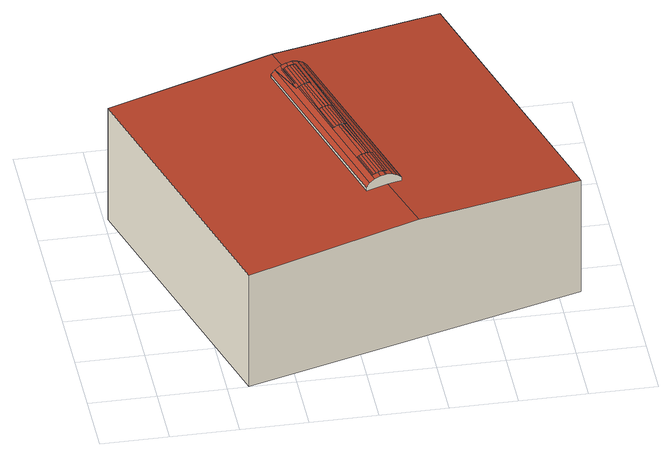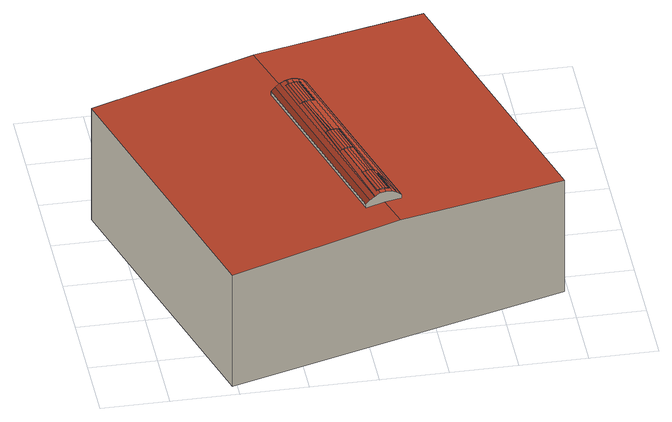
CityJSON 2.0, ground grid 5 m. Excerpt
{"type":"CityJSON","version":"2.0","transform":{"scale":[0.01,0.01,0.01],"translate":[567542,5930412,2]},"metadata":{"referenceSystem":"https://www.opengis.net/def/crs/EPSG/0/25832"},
"CityObjects":{
"building1":{"type":"Building","attributes":{"Grundfläche 2D":"588.313892","Grundhöhe NN":"2.856"},"children":["building1-1","building1-2","building1-3"],"geometry":[{"type":"MultiSurface","lod":"3","boundaries":[[[0,1,2,3]],[[0,4,5,1]],[[6,7,8,9,10,4,11,12,13]],[[7,14,8]],[[10,15,4]],[[16,17,18,19,15,20,21]],[[15,19,4]],[[22,23,24,25,26,27,5,4,19,28]],[[12,11,29,30,31,32,33,34,35]],[[36,37,38,39,40,41,42]],[[43,44,45,46,47,48,49,50]],[[26,25,51,52]],[[21,41,40,53]],[[53,16,21]],[[14,45,44,54]],[[14,54,8]],[[55,56,57,58,48,59,60]],[[61,62,38,63,64,65]],[[51,66,67,68,69,70,52]],[[64,63,71]],[[38,37,63]],[[58,49,48]],[[72,73,31,74,75,76]],[[77,78,70,69,79,80,81,82,83,84,85,61,65,86,87,88,89]],[[89,88,90,91]],[[56,55,92,91,90,93,94]],[[73,32,31]],[[95,96,97]],[[78,77,95,97,98]],[[74,97,96,99,100,75]],[[97,101,102,98]],[[103,104,105,106,107,108,109,110,111,112,113]],[[111,114,115,116,105,104,117,118,112]],[[108,101,97,74,31,30,29,11,4,0,3,114,111,110,109]],[[108,107,102,101]],[[78,98,102,107,106,105,116,115,2,1,5,27,26,52,70]],[[115,114,3,2]],[[103,113,119,120]],[[117,104,103,120,121]],[[118,117,121,122]],[[119,113,112,118,122]],[[121,120,119,122]]],"semantics":{"surfaces":[{"type":"RoofSurface"},{"type":"WallSurface"},{"type":"GroundSurface"}],"values":[0,0,0,0,0,0,0,0,0,0,0,0,0,0,0,0,0,0,0,0,0,0,0,0,0,0,0,0,0,0,0,0,0,1,1,1,1,1,1,1,1,2]}}]},
"building1-1":{"type":"BuildingInstallation","parents":["building1"],"geometry":[{"type":"MultiSurface","lod":"3","boundaries":[[[123,124,88,87]],[[123,125,126,124]],[[125,127,128,126]],[[129,128,127,130,131,132,133]],[[134,135,136,132,131]],[[136,135,15,10]],[[86,65,125,123,87]],[[127,125,65,64]],[[64,71,127]],[[37,36,42,41,134,131,130,127,71,63]],[[134,41,21]],[[15,135,134,21,20]],[[136,10,9,8]],[[136,8,54]],[[43,50,133,132,136,54,44]],[[58,128,129,133,50,49]],[[94,93,126,128,58,57,56]],[[124,126,93,90]],[[90,88,124]]],"semantics":{"surfaces":[{"type":"RoofSurface"},{"type":"WallSurface"}],"values":[0,0,0,0,0,0,1,1,1,1,1,1,1,1,1,1,1,1,1]}}]},
"building1-2":{"type":"BuildingInstallation","parents":["building1"],"geometry":[{"type":"MultiSurface","lod":"3","boundaries":[[[80,137,138,82,81]],[[137,139,140,138]],[[139,141,142,140]],[[141,143,144,145,142]],[[144,146,147,148,145]],[[149,147,146]],[[147,149,22,28]],[[141,139,137,80,79,69]],[[66,144,143,141,69,68,67]],[[144,66,51]],[[144,51,146]],[[51,25,146]],[[25,24,146]],[[149,146,24,23,22]],[[28,19,147]],[[147,19,18,17]],[[147,17,16]],[[147,16,148]],[[16,53,148]],[[39,38,62,61,85,84,83,138,140,142,145,148,53,40]],[[83,82,138]]],"semantics":{"surfaces":[{"type":"RoofSurface"},{"type":"WallSurface"}],"values":[0,0,0,0,0,0,0,1,1,1,1,1,1,1,1,1,1,1,1,1,1]}}]},
"building1-3":{"type":"BuildingInstallation","parents":["building1"],"geometry":[{"type":"MultiSurface","lod":"3","boundaries":[[[99,150,151,152,72,76,153,154]],[[151,155,156,152]],[[155,157,158,156]],[[159,158,157,160,161,162,163,164]],[[162,165,166,163]],[[166,165,6,13]],[[150,95,77]],[[150,77,151]],[[92,55,155,151,77,89,91]],[[155,55,157]],[[160,157,55,60,59]],[[161,160,59,48]],[[45,162,161,48,47,46]],[[7,6,165,14]],[[165,162,14]],[[162,45,14]],[[12,163,166,13]],[[164,163,12,35]],[[164,35,159]],[[35,34,159]],[[34,33,32,156,158,159]],[[156,32,73]],[[152,156,73,72]],[[99,96,150]],[[96,95,150]]],"semantics":{"surfaces":[{"type":"RoofSurface"},{"type":"WallSurface"}],"values":[0,0,0,0,0,0,1,1,1,1,1,1,1,1,1,1,1,1,1,1,1,1,1,1,1]}}]}
},
"vertices":[
[1449,2324,1164],[1871,859,1164],[1900,868,1136],[1478,2332,1136],[1412,2313,1187],[1834,849,1186],[1454,2026,1197],[1450,2025,1198],[1535,1728,1198],[1541,1729,1197],[1560,1735,1191],[1368,2300,1199],[1380,2259,1199],[1392,2262,1196],[1448,2024,1199],[1622,1499,1193],[1709,1118,1199],[1712,1118,1198],[1716,1119,1197],[1721,1121,1195],[1603,1493,1198],[1601,1492,1199],[1798,889,1193],[1782,884,1197],[1781,884,1198],[1777,883,1198],[1790,836,1198],[1794,837,1197],[1736,1125,1191],[1338,2292,1199],[1325,2288,1199],[1322,2287,1199],[1334,2246,1199],[1341,2248,1199],[1350,2250,1199],[1351,2251,1199],[1585,1488,1199],[1582,1487,1199],[1694,1113,1199],[1696,1114,1199],[1702,1116,1199],[1596,1491,1199],[1590,1489,1199],[1519,1724,1199],[1530,1726,1199],[1446,2024,1199],[1428,2019,1199],[1424,2017,1199],[1422,2017,1199],[1511,1721,1199],[1517,1723,1199],[1768,880,1199],[1781,833,1199],[1706,1117,1199],[1533,1727,1199],[1402,2011,1199],[1487,1714,1199],[1497,1717,1199],[1506,1720,1199],[1415,2015,1199],[1406,2012,1199],[1663,1105,1199],[1666,1106,1199],[1571,1484,1199],[1562,1482,1199],[1555,1480,1199],[1767,880,1199],[1746,874,1199],[1738,872,1199],[1731,870,1198],[1744,823,1198],[1563,1482,1199],[1293,2235,1188],[1333,2246,1199],[1278,2274,1187],[1290,2234,1187],[1344,2045,1187],[1358,1999,1187],[1701,810,1186],[1697,860,1189],[1690,858,1187],[1668,938,1187],[1626,1094,1188],[1628,1095,1189],[1631,1096,1190],[1651,1101,1195],[1531,1473,1192],[1516,1469,1188],[1452,1705,1189],[1365,2001,1189],[1456,1706,1190],[1385,2007,1194],[1393,2009,1197],[1470,1710,1194],[1476,1711,1196],[1347,1996,1180],[1347,1997,1180],[1241,2264,1164],[1663,799,1164],[1329,2060,1181],[1281,2231,1182],[1212,2255,1136],[1634,791,1136],[654,2,1050],[1939,374,1113],[1794,837,1113],[1781,833,1113],[1634,791,1105],[1212,2255,1107],[1322,2287,1112],[1325,2288,1113],[1338,2292,1113],[1265,2526,1113],[27,2168,1050],[1478,2332,1106],[1900,868,1108],[1834,849,1111],[3160,727,1050],[2532,2893,1050],[27,2168,86],[654,2,86],[3160,727,86],[2532,2893,86],
[1522,1470,1191],[1456,1706,1191],[1542,1476,1199],[1476,1711,1199],[1563,1482,1203],[1497,1717,1203],[1506,1720,1203],[1571,1484,1203],[1585,1488,1203],[1519,1724,1203],[1517,1723,1203],[1590,1489,1202],[1606,1494,1199],[1541,1729,1199],
[1697,860,1191],[1631,1096,1191],[1717,866,1199],[1651,1101,1199],[1738,872,1203],[1672,1107,1203],[1746,874,1203],[1760,878,1203],[1694,1113,1203],[1780,883,1199],[1716,1119,1199],[1706,1117,1201],[1781,884,1199],
[1347,1996,1181],[1365,2001,1191],[1299,2236,1191],[1290,2234,1186],[1281,2231,1181],[1385,2007,1199],[1319,2242,1199],[1406,2012,1203],[1341,2248,1203],[1350,2250,1203],[1415,2015,1203],[1424,2017,1203],[1428,2019,1203],[1362,2254,1203],[1351,2251,1203],[1450,2025,1199],[1384,2260,1199]
]}
